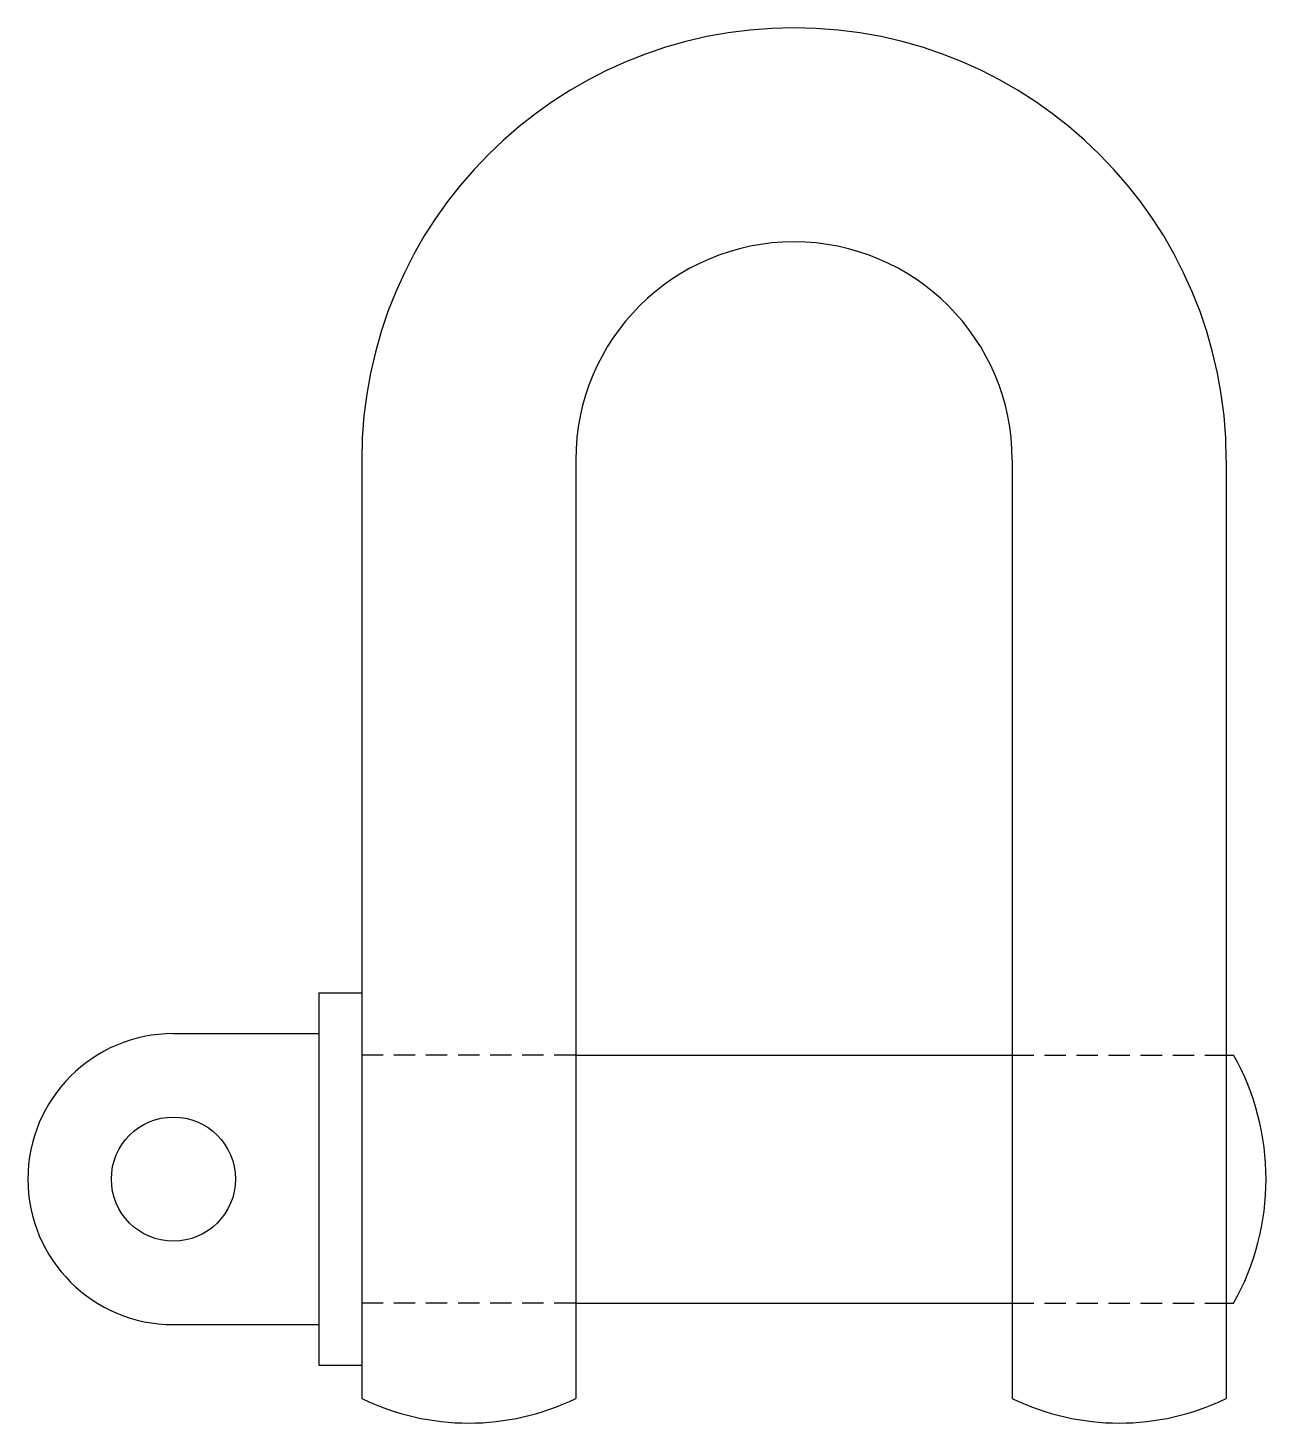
# Model space of a CAD drawing. Extents: x -12 to 133, y -95 to 68.
import ezdxf

# ---------------------------------------------------------------- set-up
doc = ezdxf.new("R2010")
doc.units = 0
doc.header["$LTSCALE"] = 10
doc.linetypes.add('HIDDEN', pattern=[0.375, 0.25, -0.125])
doc.layers.get('0').update_dxf_attribs({"linetype": 'CONTINUOUS'})
doc.layers.add('HID', color=7, linetype='HIDDEN')

msp = doc.modelspace()

# ---------------------------------------------------------------- linework, layer by layer
for p, q in [((27.08, 17.69), (27.08, -91.93)), ((52.08, 17.69), (52.08, -91.93)), ((103.08, 17.69), (103.08, -91.93)), ((128.08, 17.69), (128.08, -91.93)), ((22.08, -44.56), (22.08, -88.06)), ((22.08, -44.56), (27.08, -44.56)), ((5.08, -49.31), (22.08, -49.31)), ((52.08, -51.81), (103.08, -51.81)), ((128.08, -51.81), (128.95, -51.81)), ((52.08, -80.81), (103.08, -80.81)), ((128.08, -80.81), (128.95, -80.81)), ((5.08, -83.31), (22.08, -83.31)), ((22.08, -88.06), (27.08, -88.06))]:
    msp.add_line(p, q)
msp.add_circle((5.08, -66.31), 7.25)
for centre, radius, start, end in [((77.58, 17.69), 50.5, 0, 180), ((77.58, 17.69), 25.5, 0, 180), ((5.08, -66.31), 17, 90, 270), ((103.08, -66.31), 29.65, 330.7253, 29.2747), ((39.58, -66.31), 28.5, 243.9856, 296.0144), ((115.58, -66.31), 28.5, 243.9856, 296.0144)]:
    msp.add_arc(centre, radius, start, end)
at = {"layer": 'HID'}
for p, q in [((52.08, -51.81), (27.08, -51.81)), ((103.08, -51.81), (128.08, -51.81)), ((52.08, -80.81), (27.08, -80.81)), ((103.08, -80.81), (128.08, -80.81))]:
    msp.add_line(p, q, dxfattribs=at)

doc.saveas('drawing.dxf')
